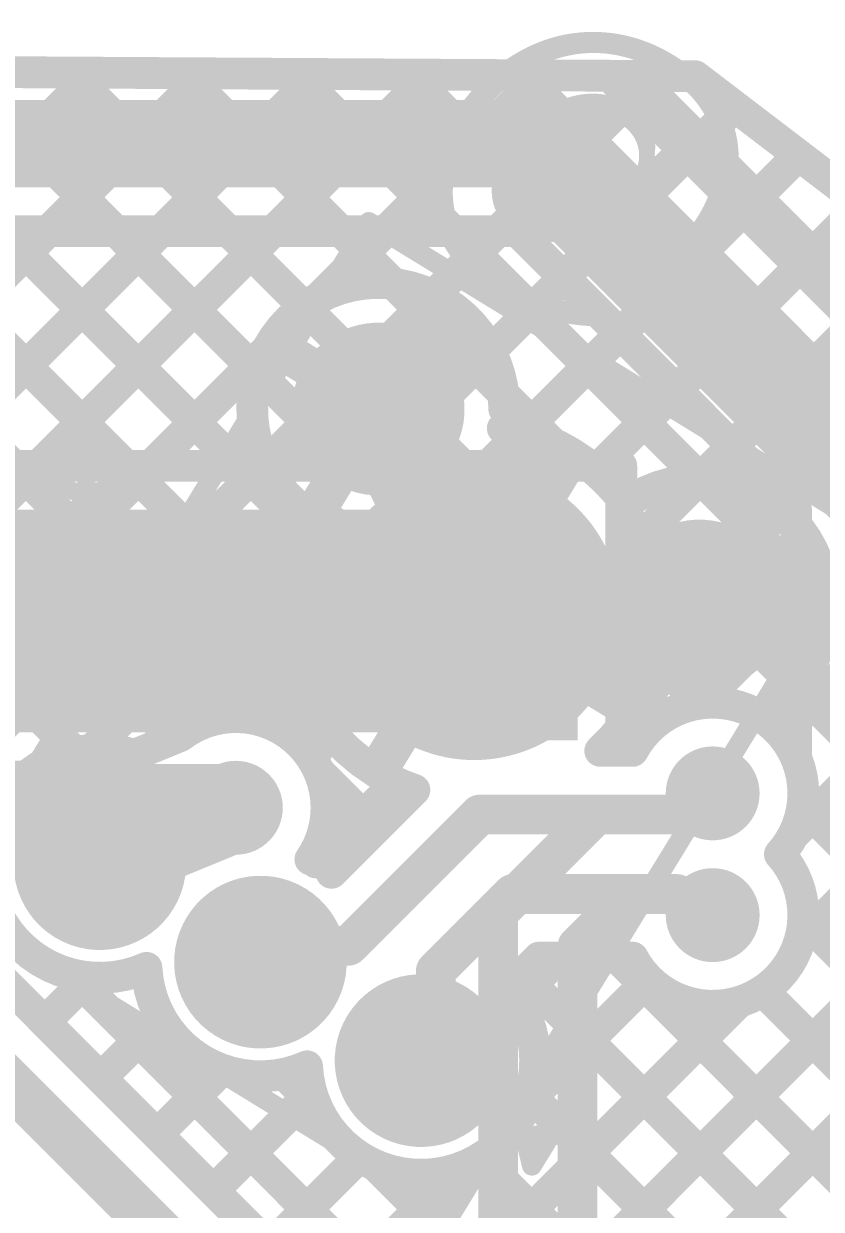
# Model space of a CAD drawing. Header units: millimetres. Extents: x -0.64 to 2.98, y -0.65 to 2.86.
# Drawn here: x 1.8866 to 2.0873, y 2.29 to 2.5882 of the extents above; entities that cross this region are included whole.
import ezdxf

# ---------------------------------------------------------------- set-up
doc = ezdxf.new("R2010")
doc.units = ezdxf.units.MM
doc.header["$MEASUREMENT"] = 0
for name, color, linetype in [('BottomLayer', 5, 'Continuous'), ('BottomOverlay', 54, 'Continuous'), ('BottomPaste', 16, 'Continuous'), ('BottomSolder', 6, 'Continuous'), ('Mechanical2', 216, 'Continuous'), ('PadHoleLayer', 156, 'Continuous'), ('TopLayer', 1, 'Continuous'), ('TopOverlay', 2, 'Continuous'), ('TopPaste', 8, 'Continuous'), ('TopSolder', 216, 'Continuous'), ('ViaHoleLayer', 16, 'Continuous')]:
    doc.layers.add(name, color=color, linetype=linetype)
doc.styles.add('Arial', font='', dxfattribs={"height": 0.2})
doc.styles.get('Arial').set_extended_font_data('Arial')

# ---------------------------------------------------------------- blocks, each defined once
blk = doc.blocks.new('SPM0687LR5H_1_236')
at = {"layer": 'BottomSolder'}
h = blk.add_hatch(color=6, dxfattribs=at)
edge = h.paths.add_edge_path()
edge.add_arc((0, -0.03594), 0.004, 0, 360)
at = {"layer": 'PadHoleLayer'}
h = blk.add_hatch(color=156, dxfattribs=at)
edge = h.paths.add_edge_path()
edge.add_arc((0, -0.03594), 0.02018, 0, 360)
at = {"layer": 'TopLayer'}
h = blk.add_hatch(color=1, dxfattribs=at)
edge = h.paths.add_edge_path()
edge.add_arc((-0.0474, 0.06705), 0.01772, 0, 360)
h = blk.add_hatch(color=1, dxfattribs=at)
edge = h.paths.add_edge_path()
edge.add_arc((0, 0.06705), 0.01772, 0, 360)
h = blk.add_hatch(color=1, dxfattribs=at)
edge = h.paths.add_edge_path()
edge.add_arc((0.0474, 0.06705), 0.01772, 0, 360)
h = blk.add_hatch(color=1, dxfattribs=at)
edge = h.paths.add_edge_path()
edge.add_arc((0, -0.03594), 0.03299, 0, 360)
h = blk.add_hatch(color=1, dxfattribs=at)
edge = h.paths.add_edge_path()
edge.add_arc((-0.0474, -0.06705), 0.01772, 0, 360)
h = blk.add_hatch(color=1, dxfattribs=at)
edge = h.paths.add_edge_path()
edge.add_arc((0.0474, -0.06705), 0.01772, 0, 360)
at = {"layer": 'TopPaste'}
h = blk.add_hatch(color=8, dxfattribs=at)
edge = h.paths.add_edge_path()
edge.add_arc((-0.0474, 0.06705), 0.01772, 0, 360)
h = blk.add_hatch(color=8, dxfattribs=at)
edge = h.paths.add_edge_path()
edge.add_arc((0, 0.06705), 0.01772, 0, 360)
h = blk.add_hatch(color=8, dxfattribs=at)
edge = h.paths.add_edge_path()
edge.add_arc((0.0474, 0.06705), 0.01772, 0, 360)
h = blk.add_hatch(color=8, dxfattribs=at)
edge = h.paths.add_edge_path()
edge.add_arc((-0.0474, -0.06705), 0.01772, 0, 360)
h = blk.add_hatch(color=8, dxfattribs=at)
edge = h.paths.add_edge_path()
edge.add_arc((0.0474, -0.06705), 0.01772, 0, 360)
at = {"layer": 'TopSolder'}
h = blk.add_hatch(color=216, dxfattribs=at)
edge = h.paths.add_edge_path()
edge.add_arc((-0.0474, 0.06705), 0.02172, 0, 360)
h = blk.add_hatch(color=216, dxfattribs=at)
edge = h.paths.add_edge_path()
edge.add_arc((0, 0.06705), 0.02172, 0, 360)
h = blk.add_hatch(color=216, dxfattribs=at)
edge = h.paths.add_edge_path()
edge.add_arc((0.0474, 0.06705), 0.02172, 0, 360)
h = blk.add_hatch(color=216, dxfattribs=at)
edge = h.paths.add_edge_path()
edge.add_arc((0, -0.03594), 0.03699, 0, 360)
h = blk.add_hatch(color=216, dxfattribs=at)
edge = h.paths.add_edge_path()
edge.add_arc((-0.0474, -0.06705), 0.02172, 0, 360)
h = blk.add_hatch(color=216, dxfattribs=at)
edge = h.paths.add_edge_path()
edge.add_arc((0.0474, -0.06705), 0.02172, 0, 360)
at = {"layer": 'TopOverlay', "const_width": 0.005}
for points in [[(0.07402, 0.09591), (-0.07402, 0.09591)], [(-0.07402, 0.09591), (-0.07402, -0.10591)], [(0.07402, 0.09591), (0.07402, -0.10591)], [(-0.08, 0.07), (-0.085, 0.075)], [(-0.085, 0.075), (-0.085, 0.065)], [(-0.08, 0.07), (-0.085, 0.065)], [(0.07402, -0.10591), (-0.07402, -0.10591)]]:
    blk.add_lwpolyline(points, dxfattribs=at)
at = {"layer": 'TopOverlay', "const_width": 0.0025}
for points in [[(-0.07527, 0.09591, 1), (-0.07277, 0.09591, 1)], [(-0.07527, 0.09591, 1), (-0.07277, 0.09591, 1)], [(0.07277, 0.09591, 1), (0.07527, 0.09591, 1)], [(0.07277, 0.09591, 1), (0.07527, 0.09591, 1)], [(-0.08625, 0.075, 1), (-0.08375, 0.075, 1)], [(-0.08625, 0.075, 1), (-0.08375, 0.075, 1)], [(-0.08125, 0.07, 1), (-0.07875, 0.07, 1)], [(-0.08125, 0.07, 1), (-0.07875, 0.07, 1)], [(-0.08625, 0.065, 1), (-0.08375, 0.065, 1)], [(-0.08625, 0.065, 1), (-0.08375, 0.065, 1)], [(-0.07527, -0.10591, 1), (-0.07277, -0.10591, 1)], [(-0.07527, -0.10591, 1), (-0.07277, -0.10591, 1)], [(0.07277, -0.10591, 1), (0.07527, -0.10591, 1)], [(0.07277, -0.10591, 1), (0.07527, -0.10591, 1)]]:
    blk.add_lwpolyline(points, format="xyb", close=True, dxfattribs=at)
blk = doc.blocks.new('CAP_0402_B_279')
at = {"layer": 'BottomLayer'}
for points in [[(-0.0095, 0.0125), (-0.0095, -0.0125), (-0.0275, -0.0125), (-0.0275, 0.0125)], [(0.0275, 0.0125), (0.0275, -0.0125), (0.0095, -0.0125), (0.0095, 0.0125)]]:
    blk.add_hatch(color=5, dxfattribs=at).paths.add_polyline_path(points)
at = {"layer": 'BottomPaste'}
for points in [[(-0.0095, 0.0125), (-0.0095, -0.0125), (-0.0275, -0.0125), (-0.0275, 0.0125)], [(0.0275, 0.0125), (0.0275, -0.0125), (0.0095, -0.0125), (0.0095, 0.0125)]]:
    blk.add_hatch(color=16, dxfattribs=at).paths.add_polyline_path(points)
at = {"layer": 'BottomSolder'}
for points in [[(-0.00714, 0.01486), (-0.00714, -0.01486), (-0.02986, -0.01486), (-0.02986, 0.01486)], [(0.02986, 0.01486), (0.02986, -0.01486), (0.00714, -0.01486), (0.00714, 0.01486)]]:
    blk.add_hatch(color=6, dxfattribs=at).paths.add_polyline_path(points)
at = {"layer": 'BottomOverlay', "const_width": 0.005}
for points in [[(-0.031, 0.016), (-0.031, -0.016)], [(-0.031, 0.016), (-0.011, 0.016)], [(0.011, 0.016), (0.031, 0.016)], [(0.031, 0.016), (0.031, -0.016)], [(-0.031, -0.016), (-0.011, -0.016)], [(0.011, -0.016), (0.031, -0.016)]]:
    blk.add_lwpolyline(points, dxfattribs=at)
at = {"layer": 'BottomOverlay', "const_width": 0.0025}
for points in [[(-0.03225, 0.016, 1), (-0.02975, 0.016, 1)], [(-0.03225, 0.016, 1), (-0.02975, 0.016, 1)], [(-0.01225, 0.016, 1), (-0.00975, 0.016, 1)], [(0.00975, 0.016, 1), (0.01225, 0.016, 1)], [(0.02975, 0.016, 1), (0.03225, 0.016, 1)], [(0.02975, 0.016, 1), (0.03225, 0.016, 1)], [(-0.03225, -0.016, 1), (-0.02975, -0.016, 1)], [(-0.03225, -0.016, 1), (-0.02975, -0.016, 1)], [(-0.01225, -0.016, 1), (-0.00975, -0.016, 1)], [(0.00975, -0.016, 1), (0.01225, -0.016, 1)], [(0.02975, -0.016, 1), (0.03225, -0.016, 1)], [(0.02975, -0.016, 1), (0.03225, -0.016, 1)]]:
    blk.add_lwpolyline(points, format="xyb", close=True, dxfattribs=at)

msp = doc.modelspace()

# ---------------------------------------------------------------- hatches: boundary and pattern name
at = {"layer": 'BottomLayer'}
for points in [[(1.836, 2.41), (2.026, 2.41), (2.026, 2.466), (1.836, 2.466)], [(1.977, 2.408), (2.026, 2.408), (2.026, 2.44), (1.977, 2.44)]]:
    msp.add_hatch(color=5, dxfattribs=at).paths.add_polyline_path(points)
h = msp.add_hatch(color=5, dxfattribs=at)
edge = h.paths.add_edge_path()
edge.add_arc((2.06, 2.39462), 0.01181, 0, 360)
h = msp.add_hatch(color=5, dxfattribs=at)
edge = h.paths.add_edge_path()
edge.add_arc((1.94, 2.391), 0.01181, 0, 360)
h = msp.add_hatch(color=5, dxfattribs=at)
edge = h.paths.add_edge_path()
edge.add_arc((2.06, 2.364), 0.01181, 0, 360)
at = {"layer": 'BottomSolder'}
h = msp.add_hatch(color=6, dxfattribs=at)
edge = h.paths.add_edge_path()
edge.add_arc((2.06, 2.39462), 0.00791, 0, 360)
h = msp.add_hatch(color=6, dxfattribs=at)
edge = h.paths.add_edge_path()
edge.add_arc((1.94, 2.391), 0.00791, 0, 360)
h = msp.add_hatch(color=6, dxfattribs=at)
edge = h.paths.add_edge_path()
edge.add_arc((2.06, 2.364), 0.00791, 0, 360)
at = {"layer": 'TopLayer'}
h = msp.add_hatch(color=1, dxfattribs=at)
edge = h.paths.add_edge_path()
edge.add_arc((2.06, 2.39462), 0.01181, 0, 360)
h = msp.add_hatch(color=1, dxfattribs=at)
edge = h.paths.add_edge_path()
edge.add_arc((1.94, 2.391), 0.01181, 0, 360)
h = msp.add_hatch(color=1, dxfattribs=at)
edge = h.paths.add_edge_path()
edge.add_arc((2.06, 2.364), 0.01181, 0, 360)
at = {"layer": 'TopSolder'}
h = msp.add_hatch(color=216, dxfattribs=at)
edge = h.paths.add_edge_path()
edge.add_arc((2.06, 2.39462), 0.00791, 0, 360)
h = msp.add_hatch(color=216, dxfattribs=at)
edge = h.paths.add_edge_path()
edge.add_arc((1.94, 2.391), 0.00791, 0, 360)
h = msp.add_hatch(color=216, dxfattribs=at)
edge = h.paths.add_edge_path()
edge.add_arc((2.06, 2.364), 0.00791, 0, 360)
at = {"layer": 'ViaHoleLayer'}
h = msp.add_hatch(color=16, dxfattribs=at)
edge = h.paths.add_edge_path()
edge.add_arc((2.06, 2.39462), 0.00591, 0, 360)
h = msp.add_hatch(color=16, dxfattribs=at)
edge = h.paths.add_edge_path()
edge.add_arc((1.94, 2.391), 0.00591, 0, 360)
h = msp.add_hatch(color=16, dxfattribs=at)
edge = h.paths.add_edge_path()
edge.add_arc((2.06, 2.364), 0.00591, 0, 360)

# ---------------------------------------------------------------- linework, layer by layer
at = {"layer": 'BottomLayer'}
for points, const_width in [([(2.03383, 2.57511), (2.05562, 2.57498)], 0.008), ([(2.0356, 2.57352), (2.11852, 2.4906)], 0.008), ([(2.03952, 2.56959), (2.04496, 2.57504)], 0.008), ([(2.04049, 2.57507), (2.31411, 2.30145)], 0.008), ([(2.05562, 2.57498), (2.239, 2.435)], 0.008), ([(2.05366, 2.55545), (2.06558, 2.56737)], 0.008), ([(1.74, 2.558), (2.02, 2.558)], 0.022), ([(2.02, 2.558), (2.103, 2.475)], 0.022), ([(2.0678, 2.54131), (2.08162, 2.55513)], 0.008), ([(2.08194, 2.52717), (2.09766, 2.54289)], 0.008), ([(1.79311, 2.536), (2.01089, 2.536)], 0.008), ([(1.825, 2.536), (1.884, 2.477)], 0.008), ([(1.83379, 2.477), (1.89279, 2.536)], 0.008), ([(1.85328, 2.536), (1.91228, 2.477)], 0.008), ([(1.86207, 2.477), (1.92107, 2.536)], 0.008), ([(1.88157, 2.536), (1.94057, 2.477)], 0.008), ([(1.89036, 2.477), (1.94935, 2.536)], 0.008), ([(1.90985, 2.536), (1.96885, 2.477)], 0.008), ([(1.91864, 2.477), (1.97764, 2.536)], 0.008), ([(1.93813, 2.536), (1.99713, 2.477)], 0.008), ([(1.94692, 2.477), (2.00592, 2.536)], 0.008), ([(1.96642, 2.536), (2.02542, 2.477)], 0.008), ([(1.9947, 2.536), (2.081, 2.4497)], 0.008), ([(2.01089, 2.536), (2.081, 2.46589)], 0.008), ([(1.97521, 2.477), (2.02255, 2.52434)], 0.008), ([(2.00349, 2.477), (2.03669, 2.5102)], 0.008), ([(2.03178, 2.477), (2.05083, 2.49606)], 0.008), ([(2.037, 2.45394), (2.06497, 2.48191)], 0.008), ([(1.825, 2.477), (2.037, 2.477)], 0.008), ([(2.037, 2.451), (2.037, 2.477)], 0.008), ([(2.037, 2.42565), (2.07912, 2.46777)], 0.008), ([(2.037, 2.46542), (2.081, 2.42142)], 0.008), ([(2.081, 2.40353), (2.081, 2.46589)], 0.008), ([(2.037, 2.40531), (2.037, 2.451)], 0.008), ([(2.037, 2.40531), (2.037, 2.451)], 0.008), ([(2.05684, 2.41721), (2.081, 2.44137)], 0.008), ([(2.037, 2.43713), (2.05691, 2.41722)], 0.008), ([(2.07735, 2.40943), (2.081, 2.41309)], 0.008), ([(1.808, 2.391), (1.94, 2.391)], 0.022), ([(2.051, 2.38931), (2.05631, 2.39462)], 0.01), ([(2.05631, 2.39462), (2.06, 2.39462)], 0.01), ([(2.006, 2.36455), (2.03076, 2.38931)], 0.01), ([(2.03076, 2.38931), (2.051, 2.38931)], 0.01), ([(2.026, 2.35626), (2.03905, 2.36931)], 0.01), ([(2.03905, 2.36931), (2.051, 2.36931)], 0.01), ([(2.051, 2.36931), (2.05631, 2.364)], 0.01), ([(2.006, 2.1255), (2.006, 2.36455)], 0.01), ([(2.05631, 2.364), (2.06, 2.364)], 0.01), ([(2.026, 2.13379), (2.026, 2.35626)], 0.01)]:
    msp.add_lwpolyline(points, dxfattribs=dict(at, const_width=const_width))
for points, const_width in [([(2.03183, 2.57511, 1), (2.03583, 2.57511, 1)], 0.004), ([(2.0336, 2.57352, 1), (2.0376, 2.57352, 1)], 0.004), ([(2.03849, 2.57507, 1), (2.04249, 2.57507, 1)], 0.004), ([(2.04296, 2.57504, 1), (2.04696, 2.57504, 1)], 0.004), ([(2.05362, 2.57498, 1), (2.05762, 2.57498, 1)], 0.004), ([(2.05362, 2.57498, 1), (2.05762, 2.57498, 1)], 0.004), ([(2.03752, 2.56959, 1), (2.04152, 2.56959, 1)], 0.004), ([(2.06358, 2.56737, 1), (2.06758, 2.56737, 1)], 0.004), ([(2.0145, 2.558, 1), (2.0255, 2.558, 1)], 0.011), ([(2.0145, 2.558, 1), (2.0255, 2.558, 1)], 0.011), ([(2.05166, 2.55545, 1), (2.05566, 2.55545, 1)], 0.004), ([(2.07962, 2.55513, 1), (2.08362, 2.55513, 1)], 0.004), ([(2.0658, 2.54131, 1), (2.0698, 2.54131, 1)], 0.004), ([(1.89079, 2.536, 1), (1.89479, 2.536, 1)], 0.004), ([(1.90785, 2.536, 1), (1.91185, 2.536, 1)], 0.004), ([(1.91907, 2.536, 1), (1.92307, 2.536, 1)], 0.004), ([(1.93613, 2.536, 1), (1.94013, 2.536, 1)], 0.004), ([(1.94735, 2.536, 1), (1.95135, 2.536, 1)], 0.004), ([(1.96442, 2.536, 1), (1.96842, 2.536, 1)], 0.004), ([(1.97564, 2.536, 1), (1.97964, 2.536, 1)], 0.004), ([(1.9927, 2.536, 1), (1.9967, 2.536, 1)], 0.004), ([(2.00392, 2.536, 1), (2.00792, 2.536, 1)], 0.004), ([(2.00889, 2.536, 1), (2.01289, 2.536, 1)], 0.004), ([(2.00889, 2.536, 1), (2.01289, 2.536, 1)], 0.004), ([(2.07994, 2.52717, 1), (2.08394, 2.52717, 1)], 0.004), ([(2.02055, 2.52434, 1), (2.02455, 2.52434, 1)], 0.004), ([(2.03469, 2.5102, 1), (2.03869, 2.5102, 1)], 0.004), ([(2.04883, 2.49606, 1), (2.05283, 2.49606, 1)], 0.004), ([(2.06297, 2.48191, 1), (2.06697, 2.48191, 1)], 0.004), ([(1.882, 2.477, 1), (1.886, 2.477, 1)], 0.004), ([(1.88836, 2.477, 1), (1.89236, 2.477, 1)], 0.004), ([(1.91028, 2.477, 1), (1.91428, 2.477, 1)], 0.004), ([(1.91664, 2.477, 1), (1.92064, 2.477, 1)], 0.004), ([(1.93857, 2.477, 1), (1.94257, 2.477, 1)], 0.004), ([(1.94492, 2.477, 1), (1.94892, 2.477, 1)], 0.004), ([(1.96685, 2.477, 1), (1.97085, 2.477, 1)], 0.004), ([(1.97321, 2.477, 1), (1.97721, 2.477, 1)], 0.004), ([(1.99513, 2.477, 1), (1.99913, 2.477, 1)], 0.004), ([(2.00149, 2.477, 1), (2.00549, 2.477, 1)], 0.004), ([(2.02342, 2.477, 1), (2.02742, 2.477, 1)], 0.004), ([(2.02978, 2.477, 1), (2.03378, 2.477, 1)], 0.004), ([(2.035, 2.477, 1), (2.039, 2.477, 1)], 0.004), ([(2.035, 2.477, 1), (2.039, 2.477, 1)], 0.004), ([(2.035, 2.46542, 1), (2.039, 2.46542, 1)], 0.004), ([(2.07712, 2.46777, 1), (2.08112, 2.46777, 1)], 0.004), ([(2.079, 2.46589, 1), (2.083, 2.46589, 1)], 0.004), ([(2.079, 2.46589, 1), (2.083, 2.46589, 1)], 0.004), ([(2.035, 2.45394, 1), (2.039, 2.45394, 1)], 0.004), ([(2.035, 2.451, 1), (2.039, 2.451, 1)], 0.004), ([(2.035, 2.451, 1), (2.039, 2.451, 1)], 0.004), ([(2.035, 2.451, 1), (2.039, 2.451, 1)], 0.004), ([(2.079, 2.4497, 1), (2.083, 2.4497, 1)], 0.004), ([(2.079, 2.44137, 1), (2.083, 2.44137, 1)], 0.004), ([(2.035, 2.43713, 1), (2.039, 2.43713, 1)], 0.004), ([(2.035, 2.42565, 1), (2.039, 2.42565, 1)], 0.004), ([(2.079, 2.42142, 1), (2.083, 2.42142, 1)], 0.004), ([(2.05484, 2.41721, 1), (2.05884, 2.41721, 1)], 0.004), ([(2.05491, 2.41722, 1), (2.05891, 2.41722, 1)], 0.004), ([(2.079, 2.41309, 1), (2.083, 2.41309, 1)], 0.004), ([(2.07535, 2.40943, 1), (2.07935, 2.40943, 1)], 0.004), ([(2.035, 2.40531, 1), (2.039, 2.40531, 1)], 0.004), ([(2.035, 2.40531, 1), (2.039, 2.40531, 1)], 0.004), ([(2.03785, 2.40531, 1), (2.04185, 2.40531, 1)], 0.004), ([(2.079, 2.40353, 1), (2.083, 2.40353, 1)], 0.004), ([(2.079, 2.40353, 1), (2.083, 2.40353, 1)], 0.004), ([(1.9345, 2.391, 1), (1.9455, 2.391, 1)], 0.011), ([(2.05381, 2.39462, 1), (2.05881, 2.39462, 1)], 0.005), ([(2.05381, 2.39462, 1), (2.05881, 2.39462, 1)], 0.005), ([(2.0575, 2.39462, 1), (2.0625, 2.39462, 1)], 0.005), ([(2.02826, 2.38931, 1), (2.03326, 2.38931, 1)], 0.005), ([(2.02826, 2.38931, 1), (2.03326, 2.38931, 1)], 0.005), ([(2.0485, 2.38931, 1), (2.0535, 2.38931, 1)], 0.005), ([(2.0485, 2.38931, 1), (2.0535, 2.38931, 1)], 0.005), ([(2.03655, 2.36931, 1), (2.04155, 2.36931, 1)], 0.005), ([(2.03655, 2.36931, 1), (2.04155, 2.36931, 1)], 0.005), ([(2.0485, 2.36931, 1), (2.0535, 2.36931, 1)], 0.005), ([(2.0485, 2.36931, 1), (2.0535, 2.36931, 1)], 0.005), ([(2.0035, 2.36455, 1), (2.0085, 2.36455, 1)], 0.005), ([(2.0035, 2.36455, 1), (2.0085, 2.36455, 1)], 0.005), ([(2.05381, 2.364, 1), (2.05881, 2.364, 1)], 0.005), ([(2.05381, 2.364, 1), (2.05881, 2.364, 1)], 0.005), ([(2.0575, 2.364, 1), (2.0625, 2.364, 1)], 0.005), ([(2.0235, 2.35626, 1), (2.0285, 2.35626, 1)], 0.005), ([(2.0235, 2.35626, 1), (2.0285, 2.35626, 1)], 0.005)]:
    msp.add_lwpolyline(points, format="xyb", close=True, dxfattribs=dict(at, const_width=const_width))
at = {"layer": 'BottomLayer', "const_width": 0.008}
msp.add_lwpolyline([(2.03985, 2.40531, -0.631391), (2.081, 2.40353)], format="xyb", dxfattribs=at)
at = {"layer": 'Mechanical2', "const_width": 0.01}
msp.add_lwpolyline([(1.75783, 2.80917, -6.230382), (0.64896, 2.81029)], format="xyb", dxfattribs=at)
at = {"layer": 'TopLayer'}
for points, const_width in [([(1.5915, 2.57773), (2.05562, 2.57498)], 0.008), ([(1.72751, 2.57692), (1.89946, 2.40497)], 0.008), ([(1.75596, 2.57675), (1.92435, 2.40836)], 0.008), ([(1.7585, 2.43), (1.90438, 2.57587)], 0.008), ([(1.78441, 2.57658), (1.94906, 2.41193)], 0.008), ([(1.78679, 2.43), (1.93249, 2.57571)], 0.008), ([(1.80706, 2.42199), (1.96061, 2.57554)], 0.008), ([(1.81287, 2.57642), (1.95317, 2.43611)], 0.008), ([(1.8212, 2.40784), (1.98873, 2.57537)], 0.008), ([(1.84132, 2.57625), (1.95751, 2.46006)], 0.008), ([(1.86977, 2.57608), (1.94545, 2.5004)], 0.008), ([(1.89822, 2.57591), (1.95719, 2.51694)], 0.008), ([(1.92668, 2.57574), (1.97965, 2.52277)], 0.008), ([(1.95513, 2.57557), (2.05724, 2.47346)], 0.008), ([(1.98358, 2.5754), (2.29937, 2.25962)], 0.008), ([(2.01204, 2.57524), (2.30501, 2.28226)], 0.008), ([(1.96091, 2.51927), (2.01685, 2.57521)], 0.008), ([(1.98972, 2.5198), (2.04496, 2.57504)], 0.008), ([(2.04049, 2.57507), (2.31411, 2.30145)], 0.008), ([(2.05562, 2.57498), (2.239, 2.435)], 0.008), ([(2.00403, 2.50582), (2.06558, 2.56737)], 0.008), ([(2.01194, 2.48545), (2.08162, 2.55513)], 0.008), ([(2.03051, 2.47574), (2.09766, 2.54289)], 0.008), ([(2.05653, 2.47347), (2.1137, 2.53064)], 0.008), ([(1.97583, 2.49129), (1.99032, 2.51492)], 0.01), ([(2.07724, 2.46589), (2.12974, 2.5184)], 0.008), ([(1.9522, 2.50577), (1.97583, 2.49129)], 0.01), ([(1.83534, 2.3937), (1.94785, 2.50621)], 0.008), ([(2.08774, 2.44811), (2.14578, 2.50615)], 0.008), ([(1.97583, 2.49129), (2, 2.44)], 0.022), ([(1.97583, 2.48765), (1.97583, 2.49129)], 0.022), ([(2.00732, 2.4951), (2.0198, 2.48262)], 0.008), ([(1.96135, 2.46765), (1.97583, 2.49129)], 0.01), ([(2.07735, 2.40943), (2.16182, 2.49391)], 0.008), ([(2.08017, 2.38398), (2.17786, 2.48167)], 0.008), ([(1.84948, 2.37956), (1.94732, 2.4774)], 0.008), ([(2, 2.44), (2.02246, 2.47666)], 0.01), ([(2.08181, 2.35733), (2.1939, 2.46942)], 0.008), ([(2.05667, 2.44175), (2.07115, 2.46538)], 0.01), ([(1.96334, 2.46246), (2, 2.44)], 0.01), ([(1.90381, 2.4056), (1.95687, 2.45867)], 0.008), ([(1.9909, 2.23814), (2.20994, 2.45718)], 0.008), ([(2, 2.44), (2.05667, 2.44175)], 0.022), ([(2.00505, 2.224), (2.22599, 2.44493)], 0.008), ([(2.04219, 2.41812), (2.05667, 2.44175)], 0.01), ([(2.05667, 2.44175), (2.0803, 2.42727)], 0.01), ([(2.08838, 2.44232), (2.29893, 2.23178)], 0.008), ([(1.97754, 2.40334), (2, 2.44)], 0.01), ([(2, 2.44), (2.03666, 2.41754)], 0.01), ([(1.9403, 2.41381), (1.95455, 2.42806)], 0.008), ([(1.80404, 2.425), (2.05716, 2.17188)], 0.008), ([(2.08101, 2.42141), (2.31159, 2.19083)], 0.008), ([(1.792, 2.413), (2.05012, 2.15488)], 0.012), ([(1.91449, 2.40431), (1.92607, 2.40906)], 0.008), ([(1.95876, 2.40398), (1.96426, 2.40949)], 0.008), ([(2.03602, 2.40983), (2.04009, 2.40576)], 0.008), ([(2.0317, 2.40531), (2.03985, 2.40531)], 0.008), ([(1.96093, 2.40006), (1.97522, 2.38578)], 0.008), ([(1.90577, 2.37695), (1.94, 2.391)], 0.022), ([(1.96027, 2.37721), (1.98037, 2.39731)], 0.008), ([(1.96408, 2.37464), (1.98493, 2.39549)], 0.008), ([(2.0826, 2.39153), (2.32913, 2.145)], 0.008), ([(1.96835, 2.35629), (2.00138, 2.38931)], 0.01), ([(2.00138, 2.38931), (2.051, 2.38931)], 0.01), ([(1.99032, 2.34997), (2.00966, 2.36931)], 0.01), ([(2.00966, 2.36931), (2.051, 2.36931)], 0.01), ([(2.08279, 2.36306), (2.27166, 2.17419)], 0.008), ([(1.87777, 2.35127), (1.88433, 2.35784)], 0.008), ([(1.94619, 2.35218), (1.95029, 2.35629)], 0.01), ([(1.95029, 2.35629), (1.96835, 2.35629)], 0.01), ([(2.00872, 2.34574), (2.01629, 2.35331)], 0.008), ([(2.0108, 2.34288), (2.02122, 2.35331)], 0.008), ([(2.01629, 2.35331), (2.03985, 2.35331)], 0.008), ([(2.03597, 2.35331), (2.2174, 2.17188)], 0.008), ([(1.89875, 2.34911), (2.07598, 2.17188)], 0.008), ([(1.99032, 2.33113), (1.99032, 2.34997)], 0.01), ([(2.01199, 2.34901), (2.18912, 2.17188)], 0.008), ([(1.89191, 2.33713), (1.90313, 2.34836)], 0.008), ([(2.01347, 2.31727), (2.04397, 2.34777)], 0.008), ([(2.07259, 2.34498), (2.24569, 2.17188)], 0.008), ([(1.97676, 2.25228), (2.06667, 2.34219)], 0.008), ([(1.90605, 2.32299), (1.92116, 2.3381)], 0.008), ([(1.9866, 2.32742), (1.99032, 2.33113)], 0.01), ([(1.92019, 2.30885), (1.9365, 2.32515)], 0.008), ([(1.95207, 2.32408), (1.96034, 2.31581)], 0.008), ([(1.93434, 2.29471), (1.95903, 2.3194)], 0.008), ([(2.01398, 2.31874), (2.16084, 2.17188)], 0.008), ([(1.94848, 2.28056), (1.97114, 2.30322)], 0.008), ([(1.97499, 2.30115), (2.10427, 2.17188)], 0.008), ([(2.00154, 2.30289), (2.13255, 2.17188)], 0.008), ([(1.96262, 2.26642), (1.99675, 2.30055)], 0.008)]:
    msp.add_lwpolyline(points, dxfattribs=dict(at, const_width=const_width))
for points, const_width in [([(1.89622, 2.57591, 1), (1.90022, 2.57591, 1)], 0.004), ([(1.90238, 2.57587, 1), (1.90638, 2.57587, 1)], 0.004), ([(1.92468, 2.57574, 1), (1.92868, 2.57574, 1)], 0.004), ([(1.93049, 2.57571, 1), (1.93449, 2.57571, 1)], 0.004), ([(1.95313, 2.57557, 1), (1.95713, 2.57557, 1)], 0.004), ([(1.95861, 2.57554, 1), (1.96261, 2.57554, 1)], 0.004), ([(1.98158, 2.5754, 1), (1.98558, 2.5754, 1)], 0.004), ([(1.98673, 2.57537, 1), (1.99073, 2.57537, 1)], 0.004), ([(2.01004, 2.57524, 1), (2.01404, 2.57524, 1)], 0.004), ([(2.01485, 2.57521, 1), (2.01885, 2.57521, 1)], 0.004), ([(2.03849, 2.57507, 1), (2.04249, 2.57507, 1)], 0.004), ([(2.04296, 2.57504, 1), (2.04696, 2.57504, 1)], 0.004), ([(2.05362, 2.57498, 1), (2.05762, 2.57498, 1)], 0.004), ([(2.05362, 2.57498, 1), (2.05762, 2.57498, 1)], 0.004), ([(2.06358, 2.56737, 1), (2.06758, 2.56737, 1)], 0.004), ([(2.07962, 2.55513, 1), (2.08362, 2.55513, 1)], 0.004), ([(1.97765, 2.52277, 1), (1.98165, 2.52277, 1)], 0.004), ([(1.95891, 2.51927, 1), (1.96291, 2.51927, 1)], 0.004), ([(1.98772, 2.5198, 1), (1.99172, 2.5198, 1)], 0.004), ([(1.95519, 2.51694, 1), (1.95919, 2.51694, 1)], 0.004), ([(1.98782, 2.51492, 1), (1.99282, 2.51492, 1)], 0.005), ([(1.99041, 2.51833, 1), (1.99441, 2.51833, 1)], 0.004), ([(1.99041, 2.51833, 1), (1.99441, 2.51833, 1)], 0.004), ([(1.9497, 2.50577, 1), (1.9547, 2.50577, 1)], 0.005), ([(1.94585, 2.50621, 1), (1.94985, 2.50621, 1)], 0.004), ([(2.00203, 2.50582, 1), (2.00603, 2.50582, 1)], 0.004), ([(1.94345, 2.5004, 1), (1.94745, 2.5004, 1)], 0.004), ([(1.97033, 2.49129, 1), (1.98133, 2.49129, 1)], 0.011), ([(1.97033, 2.49129, 1), (1.98133, 2.49129, 1)], 0.011), ([(2.00532, 2.4951, 1), (2.00932, 2.4951, 1)], 0.004), ([(1.97033, 2.48765, 1), (1.98133, 2.48765, 1)], 0.011), ([(1.97333, 2.49129, 1), (1.97833, 2.49129, 1)], 0.005), ([(1.97333, 2.49129, 1), (1.97833, 2.49129, 1)], 0.005), ([(1.97333, 2.49129, 1), (1.97833, 2.49129, 1)], 0.005), ([(2.00555, 2.49129, 1), (2.00955, 2.49129, 1)], 0.004), ([(2.00518, 2.48644, 1), (2.00918, 2.48644, 1)], 0.004), ([(2.00994, 2.48545, 1), (2.01394, 2.48545, 1)], 0.004), ([(2.0178, 2.48262, 1), (2.0218, 2.48262, 1)], 0.004), ([(2.02255, 2.48007, 1), (2.02655, 2.48007, 1)], 0.004), ([(2.02255, 2.48007, 1), (2.02655, 2.48007, 1)], 0.004), ([(1.94532, 2.4774, 1), (1.94932, 2.4774, 1)], 0.004), ([(2.01996, 2.47666, 1), (2.02496, 2.47666, 1)], 0.005), ([(2.02851, 2.47574, 1), (2.03251, 2.47574, 1)], 0.004), ([(2.05453, 2.47347, 1), (2.05853, 2.47347, 1)], 0.004), ([(2.05524, 2.47346, 1), (2.05924, 2.47346, 1)], 0.004), ([(1.95885, 2.46765, 1), (1.96385, 2.46765, 1)], 0.005), ([(2.07124, 2.46879, 1), (2.07524, 2.46879, 1)], 0.004), ([(2.07124, 2.46879, 1), (2.07524, 2.46879, 1)], 0.004), ([(2.03612, 2.46748, 1), (2.04012, 2.46748, 1)], 0.004), ([(2.03612, 2.46748, 1), (2.04012, 2.46748, 1)], 0.004), ([(2.06865, 2.46538, 1), (2.07365, 2.46538, 1)], 0.005), ([(2.07524, 2.46589, 1), (2.07924, 2.46589, 1)], 0.004), ([(1.95726, 2.46424, 1), (1.96126, 2.46424, 1)], 0.004), ([(1.95762, 2.46403, 1), (1.96162, 2.46403, 1)], 0.004), ([(1.96084, 2.46246, 1), (1.96584, 2.46246, 1)], 0.005), ([(1.95551, 2.46006, 1), (1.95951, 2.46006, 1)], 0.004), ([(1.95487, 2.45867, 1), (1.95887, 2.45867, 1)], 0.004), ([(2.05117, 2.44175, 1), (2.06217, 2.44175, 1)], 0.011), ([(2.08574, 2.44811, 1), (2.08974, 2.44811, 1)], 0.004), ([(1.9945, 2.44, 1), (2.0055, 2.44, 1)], 0.011), ([(1.9945, 2.44, 1), (2.0055, 2.44, 1)], 0.011), ([(2.05417, 2.44175, 1), (2.05917, 2.44175, 1)], 0.005), ([(2.05417, 2.44175, 1), (2.05917, 2.44175, 1)], 0.005), ([(2.05417, 2.44175, 1), (2.05917, 2.44175, 1)], 0.005), ([(2.08638, 2.44232, 1), (2.09038, 2.44232, 1)], 0.004), ([(2.08638, 2.44175, 1), (2.09038, 2.44175, 1)], 0.004), ([(2.08638, 2.44175, 1), (2.09038, 2.44175, 1)], 0.004), ([(1.9975, 2.44, 1), (2.0025, 2.44, 1)], 0.005), ([(1.9975, 2.44, 1), (2.0025, 2.44, 1)], 0.005), ([(1.9975, 2.44, 1), (2.0025, 2.44, 1)], 0.005), ([(1.9975, 2.44, 1), (2.0025, 2.44, 1)], 0.005), ([(1.95117, 2.43611, 1), (1.95517, 2.43611, 1)], 0.004), ([(1.95255, 2.42806, 1), (1.95655, 2.42806, 1)], 0.004), ([(2.0778, 2.42727, 1), (2.0828, 2.42727, 1)], 0.005), ([(2.079, 2.42141, 1), (2.083, 2.42141, 1)], 0.004), ([(2.03416, 2.41754, 1), (2.03916, 2.41754, 1)], 0.005), ([(2.03969, 2.41812, 1), (2.04469, 2.41812, 1)], 0.005), ([(2.03774, 2.41493, 1), (2.04174, 2.41493, 1)], 0.004), ([(2.0381, 2.41471, 1), (2.0421, 2.41471, 1)], 0.004), ([(1.9383, 2.41381, 1), (1.9423, 2.41381, 1)], 0.004), ([(1.94706, 2.41193, 1), (1.95106, 2.41193, 1)], 0.004), ([(2.04336, 2.41212, 1), (2.04736, 2.41212, 1)], 0.004), ([(2.04336, 2.41212, 1), (2.04736, 2.41212, 1)], 0.004), ([(2.07003, 2.414, 1), (2.07403, 2.414, 1)], 0.004), ([(2.07003, 2.414, 1), (2.07403, 2.414, 1)], 0.004), ([(1.92235, 2.40836, 1), (1.92635, 2.40836, 1)], 0.004), ([(1.92407, 2.40906, 1), (1.92807, 2.40906, 1)], 0.004), ([(1.92407, 2.40906, 1), (1.92807, 2.40906, 1)], 0.004), ([(1.96226, 2.40949, 1), (1.96626, 2.40949, 1)], 0.004), ([(2.03402, 2.40983, 1), (2.03802, 2.40983, 1)], 0.004), ([(2.07535, 2.40943, 1), (2.07935, 2.40943, 1)], 0.004), ([(1.90181, 2.4056, 1), (1.90581, 2.4056, 1)], 0.004), ([(2.0297, 2.40531, 1), (2.0337, 2.40531, 1)], 0.004), ([(2.0297, 2.40531, 1), (2.0337, 2.40531, 1)], 0.004), ([(2.03785, 2.40531, 1), (2.04185, 2.40531, 1)], 0.004), ([(2.03785, 2.40531, 1), (2.04185, 2.40531, 1)], 0.004), ([(2.03809, 2.40576, 1), (2.04209, 2.40576, 1)], 0.004), ([(1.89746, 2.40497, 1), (1.90146, 2.40497, 1)], 0.004), ([(1.91249, 2.40431, 1), (1.91649, 2.40431, 1)], 0.004), ([(1.91249, 2.40431, 1), (1.91649, 2.40431, 1)], 0.004), ([(1.95676, 2.40398, 1), (1.96076, 2.40398, 1)], 0.004), ([(1.97504, 2.40334, 1), (1.98004, 2.40334, 1)], 0.005), ([(1.95893, 2.40006, 1), (1.96293, 2.40006, 1)], 0.004), ([(1.97345, 2.39993, 1), (1.97745, 2.39993, 1)], 0.004), ([(1.97345, 2.39993, 1), (1.97745, 2.39993, 1)], 0.004), ([(1.9345, 2.391, 1), (1.9455, 2.391, 1)], 0.011), ([(1.97837, 2.39731, 1), (1.98237, 2.39731, 1)], 0.004), ([(1.98293, 2.39549, 1), (1.98693, 2.39549, 1)], 0.004), ([(1.98293, 2.39549, 1), (1.98693, 2.39549, 1)], 0.004), ([(2.08081, 2.39462, 1), (2.08481, 2.39462, 1)], 0.004), ([(2.08081, 2.39462, 1), (2.08481, 2.39462, 1)], 0.004), ([(1.96081, 2.391, 1), (1.96481, 2.391, 1)], 0.004), ([(1.96081, 2.391, 1), (1.96481, 2.391, 1)], 0.004), ([(2.0806, 2.39153, 1), (2.0846, 2.39153, 1)], 0.004), ([(1.99888, 2.38931, 1), (2.00388, 2.38931, 1)], 0.005), ([(1.99888, 2.38931, 1), (2.00388, 2.38931, 1)], 0.005), ([(2.0485, 2.38931, 1), (2.0535, 2.38931, 1)], 0.005), ([(1.97322, 2.38578, 1), (1.97722, 2.38578, 1)], 0.004), ([(1.90027, 2.37695, 1), (1.91127, 2.37695, 1)], 0.011), ([(2.07817, 2.38398, 1), (2.08217, 2.38398, 1)], 0.004), ([(2.07491, 2.37931, 1), (2.07891, 2.37931, 1)], 0.004), ([(2.07491, 2.37931, 1), (2.07891, 2.37931, 1)], 0.004), ([(1.95675, 2.37801, 1), (1.96075, 2.37801, 1)], 0.004), ([(1.95827, 2.37721, 1), (1.96227, 2.37721, 1)], 0.004), ([(1.96208, 2.37464, 1), (1.96608, 2.37464, 1)], 0.004), ([(2.00716, 2.36931, 1), (2.01216, 2.36931, 1)], 0.005), ([(2.00716, 2.36931, 1), (2.01216, 2.36931, 1)], 0.005), ([(2.0485, 2.36931, 1), (2.0535, 2.36931, 1)], 0.005), ([(2.08081, 2.364, 1), (2.08481, 2.364, 1)], 0.004), ([(2.08081, 2.364, 1), (2.08481, 2.364, 1)], 0.004), ([(2.08079, 2.36306, 1), (2.08479, 2.36306, 1)], 0.004), ([(1.88233, 2.35784, 1), (1.88633, 2.35784, 1)], 0.004), ([(1.94779, 2.35629, 1), (1.95279, 2.35629, 1)], 0.005), ([(1.94779, 2.35629, 1), (1.95279, 2.35629, 1)], 0.005), ([(1.96585, 2.35629, 1), (1.97085, 2.35629, 1)], 0.005), ([(1.96585, 2.35629, 1), (1.97085, 2.35629, 1)], 0.005), ([(2.07981, 2.35733, 1), (2.08381, 2.35733, 1)], 0.004), ([(1.88877, 2.35247, 1), (1.89277, 2.35247, 1)], 0.004), ([(1.88877, 2.35247, 1), (1.89277, 2.35247, 1)], 0.004), ([(1.94369, 2.35218, 1), (1.94869, 2.35218, 1)], 0.005), ([(2.01429, 2.35331, 1), (2.01829, 2.35331, 1)], 0.004), ([(2.01429, 2.35331, 1), (2.01829, 2.35331, 1)], 0.004), ([(2.01922, 2.35331, 1), (2.02322, 2.35331, 1)], 0.004), ([(2.03397, 2.35331, 1), (2.03797, 2.35331, 1)], 0.004), ([(2.03785, 2.35331, 1), (2.04185, 2.35331, 1)], 0.004), ([(2.03785, 2.35331, 1), (2.04185, 2.35331, 1)], 0.004), ([(1.89675, 2.34911, 1), (1.90075, 2.34911, 1)], 0.004), ([(1.91551, 2.35074, 1), (1.91951, 2.35074, 1)], 0.004), ([(1.91551, 2.35074, 1), (1.91951, 2.35074, 1)], 0.004), ([(1.98782, 2.34997, 1), (1.99282, 2.34997, 1)], 0.005), ([(1.98782, 2.34997, 1), (1.99282, 2.34997, 1)], 0.005), ([(2.00999, 2.34901, 1), (2.01399, 2.34901, 1)], 0.004), ([(1.90113, 2.34836, 1), (1.90513, 2.34836, 1)], 0.004), ([(2.00672, 2.34574, 1), (2.01072, 2.34574, 1)], 0.004), ([(2.00672, 2.34574, 1), (2.01072, 2.34574, 1)], 0.004), ([(2.04197, 2.34777, 1), (2.04597, 2.34777, 1)], 0.004), ([(2.0088, 2.34288, 1), (2.0128, 2.34288, 1)], 0.004), ([(2.07059, 2.34498, 1), (2.07459, 2.34498, 1)], 0.004), ([(2.06467, 2.34219, 1), (2.06867, 2.34219, 1)], 0.004), ([(1.88991, 2.33713, 1), (1.89391, 2.33713, 1)], 0.004), ([(1.91916, 2.3381, 1), (1.92316, 2.3381, 1)], 0.004), ([(1.98782, 2.33113, 1), (1.99282, 2.33113, 1)], 0.005), ([(1.98782, 2.33113, 1), (1.99282, 2.33113, 1)], 0.005), ([(1.9841, 2.32742, 1), (1.9891, 2.32742, 1)], 0.005), ([(1.92918, 2.3277, 1), (1.93318, 2.3277, 1)], 0.004), ([(1.92918, 2.3277, 1), (1.93318, 2.3277, 1)], 0.004), ([(1.9345, 2.32515, 1), (1.9385, 2.32515, 1)], 0.004), ([(1.95592, 2.32598, 1), (1.95992, 2.32598, 1)], 0.004), ([(1.95592, 2.32598, 1), (1.95992, 2.32598, 1)], 0.004), ([(2.01332, 2.32742, 1), (2.01732, 2.32742, 1)], 0.004), ([(2.01332, 2.32742, 1), (2.01732, 2.32742, 1)], 0.004), ([(1.90405, 2.32299, 1), (1.90805, 2.32299, 1)], 0.004), ([(1.95007, 2.32408, 1), (1.95407, 2.32408, 1)], 0.004), ([(1.95703, 2.3194, 1), (1.96103, 2.3194, 1)], 0.004), ([(2.01147, 2.31727, 1), (2.01547, 2.31727, 1)], 0.004), ([(2.01198, 2.31874, 1), (2.01598, 2.31874, 1)], 0.004), ([(1.95834, 2.31581, 1), (1.96234, 2.31581, 1)], 0.004), ([(1.91819, 2.30885, 1), (1.92219, 2.30885, 1)], 0.004), ([(1.96914, 2.30322, 1), (1.97314, 2.30322, 1)], 0.004), ([(1.9696, 2.30293, 1), (1.9736, 2.30293, 1)], 0.004), ([(1.9696, 2.30293, 1), (1.9736, 2.30293, 1)], 0.004), ([(1.97299, 2.30115, 1), (1.97699, 2.30115, 1)], 0.004), ([(1.99954, 2.30289, 1), (2.00354, 2.30289, 1)], 0.004), ([(1.99475, 2.30055, 1), (1.99875, 2.30055, 1)], 0.004), ([(1.93234, 2.29471, 1), (1.93634, 2.29471, 1)], 0.004)]:
    msp.add_lwpolyline(points, format="xyb", close=True, dxfattribs=dict(at, const_width=const_width))
at = {"layer": 'TopLayer', "const_width": 0.008}
for points in [[(1.95926, 2.46424, -1), (1.99241, 2.51833)], [(1.99241, 2.51833, -0.260946), (2.00755, 2.49129)], [(2.00718, 2.48644, -0.099429), (2.02455, 2.48007)], [(2.02455, 2.48007, -0.099429), (2.03812, 2.46748)], [(2.03812, 2.46748, -0.302338), (2.07324, 2.46879)], [(2.07324, 2.46879, -0.260946), (2.08838, 2.44175)], [(1.97545, 2.39993, -0.410407), (1.95962, 2.46403)], [(2.08838, 2.44175, -0.272776), (2.07203, 2.414)], [(2.03974, 2.41493, -0.066996), (2.0317, 2.40531)], [(2.04536, 2.41212, -0.046372), (2.0401, 2.41471)], [(1.92607, 2.40906, -0.622675), (1.96281, 2.391)], [(2.03985, 2.40531, -0.096916), (2.04536, 2.41212)], [(2.07203, 2.414, -0.259429), (2.08281, 2.39462)], [(1.89077, 2.35247, -0.886135), (1.91449, 2.40431)], [(1.98493, 2.39549, -0.055881), (1.97545, 2.39993)], [(2.08281, 2.39462, -0.186064), (2.07691, 2.37931)], [(1.96281, 2.391, -0.152662), (1.95875, 2.37801)], [(2.07691, 2.37931, -0.186064), (2.08281, 2.364)], [(2.08281, 2.364, -0.781688), (2.03985, 2.35331)], [(1.91751, 2.35074, -0.247578), (1.89077, 2.35247)], [(1.93118, 2.3277, -0.247578), (1.91751, 2.35074)], [(2.00872, 2.34574, -0.17472), (2.01532, 2.32742)], [(1.95792, 2.32598, -0.247579), (1.93118, 2.3277)], [(1.9716, 2.30293, -0.247579), (1.95792, 2.32598)], [(2.01532, 2.32742, -0.58611), (1.9716, 2.30293)]]:
    msp.add_lwpolyline(points, format="xyb", dxfattribs=at)

# ---------------------------------------------------------------- block references
for name, p, rotation in [('SPM0687LR5H_1_236', (1.98122, 2.40935), 148.5), ('CAP_0402_B_279', (1.897, 2.41), 90)]:
    msp.add_blockref(name, p, dxfattribs=dict(rotation=rotation))

# ---------------------------------------------------------------- texts
at = {"layer": 'BottomOverlay', "style": 'Arial'}
msp.add_text('*', height=0.06, dxfattribs=at).set_placement((1.886, 2.42529))
at = {"layer": 'TopOverlay', "style": 'Arial'}
msp.add_text('@', height=0.06, rotation=328.5, dxfattribs=at).set_placement((1.97804, 2.55037))

doc.saveas('drawing.dxf')
